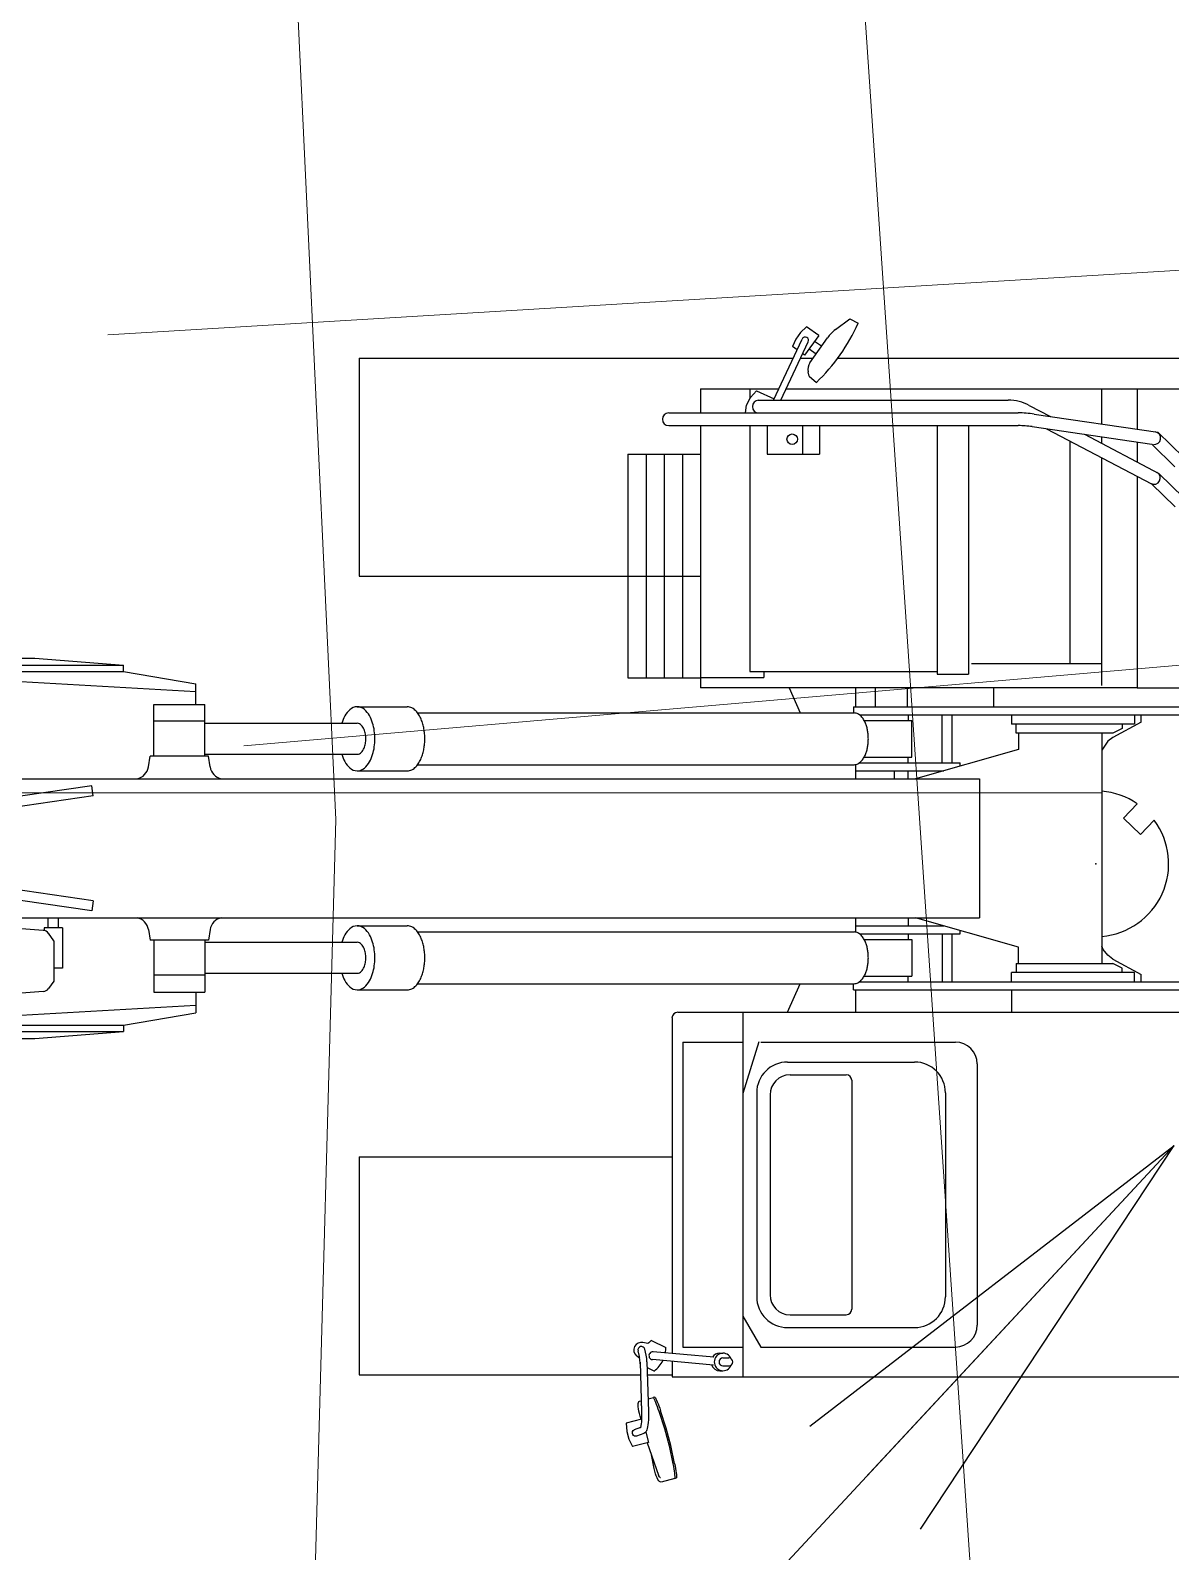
# Model space of a CAD drawing. Header units: millimetres. Extents: x -2078669 to -1085629, y -5987148 to 310365.
# Drawn here: x -1717774 to -1714634, y -1847043 to -1842853 of the extents above; entities that cross this region are included whole.
import ezdxf

# ---------------------------------------------------------------- set-up
doc = ezdxf.new("R2010")
doc.units = ezdxf.units.MM
doc.header["$LTSCALE"] = 500
doc.header["$PDSIZE"] = 300
doc.linetypes.add('SXF_一点短鎖線', pattern=[9.25, 6, -1.5, 0.25, -1.5])
for name, color, linetype, lineweight in [('D-BGD', 7, 'Continuous', 13), ('D-BMK', 2, 'SXF_一点短鎖線', 13), ('D-BYP-STR8', 5, 'Continuous', 25), ('D-BYP-STRB', 5, 'Continuous', 25), ('D-BYP-STRC', 1, 'Continuous', 13)]:
    doc.layers.add(name, color=color, linetype=linetype, lineweight=lineweight)
doc.styles.add('MS ゴシック', font='MS Gothic.ttf')
doc.dimstyles.new('DIM-500-F', dxfattribs={"dimscale": 500, "dimtxt": 3.5, "dimasz": 2.5, "dimexe": 0, "dimexo": 2, "dimgap": 0.8, "dimtad": 1, "dimdec": 0, "dimzin": 0, "dimdsep": 46, "dimtxsty": 'MS ゴシック', "dimblk": 'OPEN', "dimcen": 0.1, "dimclrd": 256, "dimclre": 256, "dimclrt": 256, "dimaunit": 1, "dimadec": 4, "dimazin": 0, "dimtfac": 1, "dimtdec": 0, "dimtmove": 2, "dimatfit": 3, "dimldrblk": 'OPEN', "dimfxl": 1, "dimtolj": 1, "dimtzin": 0, "dimlwd": -1, "dimlwe": -1, "dimarcsym": 2})

# ---------------------------------------------------------------- blocks, each defined once
blk = doc.blocks.new('河川平面')
at = {"layer": 'D-BGD', "linetype": 'Continuous'}
for p, q in [((1597846.4, -2781924.4), (1593405.5, -2782191.4)), ((1598124.8, -2782948.8), (1593780.1, -2783323.5))]:
    blk.add_line(p, q, dxfattribs=at)
at = {"layer": 'D-BGD', "linetype": 'Continuous', "flags": 128}
for points, elevation in [([(1592920.3, -2817368.8), (1593566.2, -2799485.8), (1593914.1, -2787848.1), (1594032.7, -2783526.3), (1593837.4, -2779371.2), (1592634.8, -2767649.7), (1592322.8, -2752005.1), (1592214.2, -2744614.9), (1592354.6, -2741336.8), (1592064.7, -2738931.4), (1591867.8, -2736368.3), (1591191.4, -2733054.3), (1590470.2, -2730377.9), (1590110.1, -2728110.9), (1592654.3, -2726520.2), (1596089.3, -2731931.9), (1596514.5, -2732747.3), (1596855.3, -2733003.2), (1597194.6, -2732984.8), (1597379.7, -2732343.8), (1597515.5, -2716138.8), (1597024.3, -2705573.6), (1596761.1, -2682543.9)], 364000), ([(1597978.1, -2680858.2), (1598376, -2683701.7), (1598670.6, -2698443.5), (1599114.1, -2717043.9), (1598931, -2737454.7), (1597776.1, -2741725.3), (1594388.7, -2742023.9), (1594209.6, -2756839.5), (1594357, -2764362.7), (1595097.8, -2775535), (1595958.3, -2788192.7), (1595287.8, -2801280.5), (1595145.5, -2805403)], 365000)]:
    blk.add_lwpolyline(points, dxfattribs=dict(at, elevation=elevation))
blk = doc.blocks.new('_Open')
at = {"color": 0, "linetype": 'ByBlock', "lineweight": -2}
for p, q in [((-1, 0.1667), (0, 0)), ((-1, -0.1667), (0, 0)), ((0, 0), (-1, 0))]:
    blk.add_line(p, q, dxfattribs=at)
blk = doc.blocks.new('A$C45d7a2f6')
at = {"layer": 'D-BYP-STRB', "linetype": 'Continuous'}
for p, q in [((5968, 3174.6), (6007.3, 3204.2)), ((6007.3, 3204.2), (6030.7, 3192.2)), ((5797.1, 2980.1), (5876.2, 3148.5)), ((5858.9, 3148.5), (5849.8, 3127.7)), ((5871.9, 3166.8), (5858.9, 3148.5)), ((5888.3, 3182.4), (5871.9, 3166.8)), ((5922, 3158.5), (5883.3, 3103.9)), ((5922, 3158.5), (5888.3, 3182.4)), ((5897.7, 3083), (5946.3, 3152.2)), ((5818.1, 2980.1), (5893.4, 3140.5)), ((5862.3, 3118.9), (5849.8, 3127.7)), ((5883.3, 3103.9), (5878, 3107.7)), ((5914.7, 3107.3), (5895.5, 3121.1)), ((5929.7, 3128.6), (5910.4, 3142.1)), ((4656.5, 3095.7), (5851.4, 3095.7)), ((4656.5, 3095.7), (4656.5, 2495.7)), ((5872.4, 3095.7), (5906.6, 3095.7)), ((5973.9, 3095.7), (8726.5, 3095.7)), ((5896.1, 3046.4), (5893.1, 3058.4)), ((5896.1, 3046.4), (5915.5, 3028.9)), ((5596.5, 3011.6), (5596.5, 2945.1)), ((5596.5, 3011.6), (5811.9, 3011.6)), ((5723.3, 2966.5), (5733.8, 2987.8)), ((5731.9, 3011.6), (5731.9, 2983.9)), ((5733.8, 2987.8), (5751.1, 3006.3)), ((5751.1, 3006.3), (5799, 2984.2)), ((5754.9, 2980.1), (6444, 2980.1)), ((5832.8, 3011.6), (7026.5, 3011.6)), ((6700.7, 3011.6), (6700.7, 2914.8)), ((6799.1, 3011.6), (6799.1, 2900.4)), ((5508.9, 2945.1), (6471.6, 2945.1)), ((5720, 2945.1), (5723.3, 2966.5)), ((6502, 2965.8), (6560.1, 2935.4)), ((6515, 2942), (6855.6, 2892.1)), ((5508.9, 2910.1), (6471.6, 2910.1)), ((5596.5, 2910.1), (5596.5, 2187.4)), ((5731.9, 2910.1), (5731.9, 2233.2)), ((5780, 2910.1), (5780, 2831)), ((5877, 2910.1), (5877, 2831)), ((5924.1, 2910.1), (5924.1, 2831)), ((6248, 2910.1), (6248, 2225.2)), ((6334.5, 2910.1), (6334.5, 2225.2)), ((6510, 2907.3), (6839.3, 2859.1)), ((6549.1, 2901.6), (6838.1, 2750)), ((6855.6, 2892.1), (6927.5, 2821.9)), ((6613.2, 2868), (6613.2, 2255)), ((6653.7, 2886.3), (6858.9, 2778.6)), ((6700.7, 2879.4), (6700.7, 2861.6)), ((6799.1, 2865), (6799.1, 2810)), ((6839.3, 2859.1), (6903.1, 2796.9)), ((5396.5, 2831), (5396.5, 2215.2)), ((5396.5, 2831), (5596.5, 2831)), ((5446.5, 2831), (5446.5, 2215.2)), ((5496.5, 2831), (5496.5, 2215.2)), ((5546.5, 2831), (5546.5, 2215.2)), ((5780, 2831), (5924.1, 2831)), ((6700.7, 2822.1), (6700.7, 2194.4)), ((6799.1, 2770.4), (6799.1, 2187.4)), ((6858.9, 2778.6), (6927.8, 2711.4)), ((6838.1, 2750), (6903.4, 2686.4)), ((4656.5, 2495.7), (5596.5, 2495.7)), ((3511.3, 2269.7), (3763.3, 2269.7)), ((3763.3, 2269.7), (4006.9, 2250.1)), ((3382, 2225), (4206.1, 2178)), ((3382.6, 2250.1), (4006.9, 2250.1)), ((3382.6, 2233.1), (4006.9, 2233.1)), ((4006.9, 2233.1), (4006.9, 2250.1)), ((4006.9, 2233.1), (4206.1, 2199.2)), ((5731.9, 2233.2), (6248, 2233.2)), ((5770.6, 2233.2), (5770.6, 2216.2)), ((6248, 2225.2), (6334.5, 2225.2)), ((6342.7, 2255), (6700.7, 2255)), ((4206.1, 2141.7), (4206.1, 2199.2)), ((5396.5, 2215.2), (5596.5, 2215.2)), ((5596.5, 2216.2), (5770.6, 2216.2)), ((6799.2, 2187.4), (5596.5, 2187.4)), ((5840.6, 2187.4), (5871.3, 2118.6)), ((6023, 2187.4), (6023, 2135.2)), ((6077.7, 2187.4), (6077.7, 2135.2)), ((6165.5, 2187.4), (6165.5, 2135.2)), ((6404.5, 2135.2), (6404.5, 2187.4)), ((6799.2, 2187.4), (7401.3, 2187.4)), ((4090.5, 2095.5), (4090.5, 2141.7)), ((4090.5, 2141.7), (4231, 2141.7)), ((4231, 2095.5), (4231, 2141.7)), ((4090.5, 1999.2), (4090.5, 2095.5)), ((4231, 2095.5), (4090.5, 2095.5)), ((4231, 1999.2), (4231, 2095.5)), ((4651.1, 2135.7), (4788.5, 2135.7)), ((4651.1, 2135.7), (4684.6, 2135.7)), ((4817.3, 2118.6), (6019.5, 2118.6)), ((6017.5, 2135.2), (6017.5, 2118)), ((6017.5, 2135.2), (7237.5, 2135.2)), ((6034.3, 2113.1), (7237.5, 2113.1)), ((6047.3, 2097.5), (6178.1, 2097.5)), ((6168.1, 2113.1), (6168.1, 2097)), ((6178.1, 1997.2), (6178.1, 2097.5)), ((6261.8, 1981.3), (6261.8, 2113.1)), ((6290, 1981.3), (6290, 2113.1)), ((6452.9, 2113.1), (6452.9, 2088)), ((6791.6, 2113.1), (6791.6, 2088)), ((6810.5, 2093), (6810.5, 2113.1)), ((4231, 2090), (4651.1, 2090)), ((6791.6, 2088), (6452.9, 2088)), ((6465.5, 2062.9), (6465.5, 2088)), ((6732.2, 2062.9), (6465.5, 2062.9)), ((6472, 2062.9), (6472, 2018)), ((6701.6, 2061.9), (6701.6, 1429.5)), ((6757.9, 2076), (6731.8, 2062.9)), ((6810.5, 2093), (6732.5, 2051.4)), ((6757.9, 2088), (6757.9, 2076)), ((6472, 2018), (6188.5, 1936.9)), ((4075.8, 1969.8), (4080.4, 1999.2)), ((4241, 1999.2), (4080.4, 1999.2)), ((4231, 2004.7), (4651.1, 2004.7)), ((4245.7, 1969.8), (4241, 1999.2)), ((4817.3, 1976.1), (6019.5, 1976.1)), ((6023, 1976.5), (6023, 1936.9)), ((6034.5, 1981.3), (6311.7, 1981.3)), ((6047.3, 1997.2), (6178.1, 1997.2)), ((6168.1, 1981.3), (6168.1, 1997.2)), ((6311.7, 1972.2), (6311.7, 1981.3)), ((1118.3, 1936.9), (6365, 1936.9)), ((4651.1, 1959), (4788.5, 1959)), ((4651.1, 1959), (4684.6, 1959)), ((6025, 1959.2), (6266.4, 1959.2)), ((6130.2, 1959.2), (6130.2, 1937.1)), ((6168.1, 1936.9), (6168.1, 1959.2)), ((6365, 1936.9), (6365, 1554.5)), ((3919.8, 1918), (3397.1, 1841.7)), ((3923.8, 1890.2), (3399.2, 1813.6)), ((3923.8, 1890.2), (3919.8, 1918)), ((6799.2, 1868.3), (6761, 1828.8)), ((6761, 1828.8), (6808, 1783.5)), ((6808, 1783.5), (6846.1, 1822.9)), ((3923.8, 1601.2), (3399.2, 1677.8)), ((3919.8, 1573.4), (3397.1, 1649.7)), ((3923.8, 1601.2), (3919.8, 1573.4)), ((1118.3, 1554.5), (6365, 1554.5)), ((3800.1, 1526.5), (3800.1, 1554.5)), ((3828.1, 1526.5), (3828.1, 1554.5)), ((6023, 1554.5), (6023, 1514)), ((6168.1, 1554.5), (6168.1, 1532.2)), ((6472, 1473.4), (6188.5, 1554.5)), ((3786, 1519.7), (3726.1, 1524.2)), ((3789.2, 1526.5), (3789.2, 1519.9)), ((3839.2, 1526.5), (3789.2, 1526.5)), ((3815.6, 1490.9), (3800.8, 1511.5)), ((3839.2, 1526.5), (3839.2, 1415.5)), ((4075.8, 1521.6), (4080.4, 1492.2)), ((4245.7, 1521.6), (4241, 1492.2)), ((4651.1, 1532.4), (4788.5, 1532.4)), ((4817.3, 1515.3), (6019.5, 1515.3)), ((6025, 1532.2), (6266.4, 1532.2)), ((6034.8, 1510.1), (6311.7, 1510.1)), ((6168.1, 1510.1), (6168.1, 1494)), ((6261.8, 1510.1), (6261.8, 1378.3)), ((6290, 1378.3), (6290, 1510.1)), ((6311.7, 1510.1), (6311.7, 1519.2)), ((3815.6, 1490.9), (3815.6, 1380)), ((4241, 1492.2), (4080.4, 1492.2)), ((4090.5, 1492.2), (4090.5, 1395.9)), ((4231, 1492.2), (4231, 1395.9)), ((4231, 1486.7), (4651.1, 1486.7)), ((6047.3, 1494.2), (6178.1, 1494.2)), ((6178.1, 1494.2), (6178.1, 1393.9)), ((6472, 1428.5), (6472, 1473.4)), ((6465.5, 1428.5), (6732.2, 1428.5)), ((6465.5, 1428.5), (6465.5, 1403.4)), ((6757.9, 1415.4), (6732.2, 1428.5)), ((6732.5, 1440), (6810.5, 1398.4)), ((3839.2, 1415.5), (3815.6, 1415.5)), ((4090.5, 1395.9), (4090.5, 1349.7)), ((4231, 1395.9), (4090.5, 1395.9)), ((4231, 1401.4), (4651.1, 1401.4)), ((4231, 1395.9), (4231, 1349.7)), ((6047.3, 1393.9), (6178.1, 1393.9)), ((6168.1, 1378.3), (6168.1, 1394.4)), ((6452.8, 1378.3), (6452.8, 1403.4)), ((6791.6, 1403.4), (6452.8, 1403.4)), ((6757.9, 1403.4), (6757.9, 1415.4)), ((6791.6, 1378.3), (6791.6, 1403.4)), ((6810.5, 1378.3), (6810.5, 1398.4)), ((3786, 1351.2), (3726.1, 1346.7)), ((3815.6, 1380), (3800.8, 1359.5)), ((4090.5, 1349.7), (4231, 1349.7)), ((4206.1, 1349.7), (4206.1, 1292.2)), ((4651.1, 1355.7), (4684.6, 1355.7)), ((4651.1, 1355.7), (4788.5, 1355.7)), ((4817.3, 1372.8), (6019.5, 1372.8)), ((5836.1, 1294), (5871.3, 1372.8)), ((6017.5, 1356.2), (6017.5, 1372.8)), ((6017.5, 1356.2), (7237.5, 1356.2)), ((6023, 1356.2), (6023, 1294)), ((6034.4, 1378.3), (7237.3, 1378.3)), ((6452.8, 1356.2), (6452.8, 1295.2)), ((3382, 1266.4), (4206.1, 1313.4)), ((3382.6, 1258.3), (4006.9, 1258.3)), ((4006.9, 1258.3), (4206.1, 1292.2)), ((4006.9, 1258.3), (4006.9, 1241.3)), ((5518, 1278), (5518, 354.4)), ((5533.9, 1294), (7325, 1294)), ((5713.3, 1294), (5713.3, 289.6)), ((3382.6, 1241.3), (4006.9, 1241.3)), ((3511.3, 1221.7), (3763.3, 1221.7)), ((3763.3, 1221.7), (4006.9, 1241.3)), ((5547.8, 1211.7), (5547.8, 371.9)), ((5547.8, 1211.7), (5713.3, 1211.7)), ((5757, 1212.2), (5713.3, 1070.1)), ((5762.4, 1211.7), (6298.7, 1211.7)), ((5836.2, 1157), (6185.9, 1157)), ((6358.7, 1151.7), (6358.7, 431.9)), ((5843, 1121.6), (5998, 1121.6)), ((6013, 1106.6), (6013, 475.8)), ((5751.2, 1072), (5751.2, 510.4)), ((5788, 1066.6), (5788, 515.8)), ((6270.9, 1072), (6270.9, 510.4)), ((4656.5, 895.7), (4656.5, 295.7)), ((4656.5, 895.7), (5518, 895.7)), ((5713.3, 456.9), (5762.4, 371.9)), ((5836.2, 425.4), (6185.9, 425.4)), ((5843, 460.8), (5998, 460.8)), ((5451.8, 381.3), (5437.9, 384.2)), ((5461.7, 390.3), (5501.2, 371)), ((5429, 340), (5420, 347.7)), ((5428, 345.5), (5424.4, 361.6)), ((5446.5, 349.7), (5442.9, 365.8)), ((5632.7, 322), (5464.5, 337.1)), ((5633.4, 344), (5466.5, 359)), ((5500.8, 340.4), (5500.8, 340.4)), ((5547.8, 371.9), (5713.3, 371.9)), ((5649.4, 354.9), (5658.4, 354.9)), ((5658.4, 341.7), (5674.5, 341.7)), ((5762.4, 371.9), (6298.7, 371.9)), ((4656.5, 295.7), (5431, 295.7)), ((5429.8, 325.1), (5430.1, 325)), ((5429.9, 330.4), (5434.1, 193.5)), ((5448.9, 330.7), (5453.1, 194)), ((5449.4, 315.5), (5469.3, 305.8)), ((5450, 295.7), (5518, 295.7)), ((5518, 332.3), (5518, 289.6)), ((5649.4, 306.5), (5658.4, 306.5)), ((5658.4, 319.7), (5674.5, 319.7)), ((5518, 289.6), (7323.4, 289.6)), ((5428.5, 222.5), (5433.2, 223.8)), ((5452, 228.8), (5466.6, 232.7)), ((5470.9, 233.7), (5466.1, 232.5)), ((5470.6, 224.2), (5470.9, 223.5)), ((5470.9, 223.5), (5471.3, 222.5)), ((5471.3, 222.5), (5471.4, 222.4)), ((5434, 173.2), (5391.7, 162)), ((5433.3, 173.1), (5430.6, 181.2)), ((5479.3, 201.9), (5481.8, 194.9)), ((5391.7, 162), (5393.3, 139.4)), ((5393.3, 139.4), (5399.1, 117.7)), ((5411.1, 141.6), (5413.3, 143.5)), ((5431.1, 150.6), (5413.3, 143.6)), ((5420.2, 126), (5417.3, 125.9)), ((5440.7, 134), (5420.2, 125.9)), ((5445.6, 137.4), (5453.1, 109.1)), ((5399.1, 117.7), (5409.2, 97.4)), ((5453.1, 109.1), (5409.2, 97.4)), ((5449.3, 108.1), (5480.6, 18.9)), ((5469.2, 36.9), (5461.1, 74.7)), ((5525.4, 10), (5487.8, 0)), ((5525, 21.5), (5525, 21.4)), ((5525, 21.4), (5525.2, 19.6)), ((5525.4, 10), (5530.2, 11.5))]:
    blk.add_line(p, q, dxfattribs=at)
for points in [[(4608.5, 2004.7, 0.053487), (4617, 1984.4, 0.089277), (4630.6, 1967.2, 0.174121), (4650.6, 1959, 0.177751), (4670.8, 1966.7, 0.091535), (4684.7, 1983.6, 0.054322), (4693.4, 2003.9, 0.040172), (4698.1, 2025.4, 0.035027), (4699.7, 2047.3, 0.035027), (4698.1, 2069.3, 0.040172), (4693.4, 2090.8, 0.054324), (4684.7, 2111.1, 0.091541), (4670.8, 2128.1, 0.177766), (4650.6, 2135.7, 0.174102), (4630.6, 2127.5, 0.089274), (4617, 2110.3, 0.053486), (4608.5, 2090)], [(4788.5, 1959, 0.119721), (4801.7, 1962.3, 0.082236), (4812.6, 1970.6, 0.053797), (4820.9, 1981.4, 0.038331), (4827.2, 1993.7, 0.029944), (4831.7, 2006.6, 0.025253), (4834.8, 2020, 0.022697), (4836.6, 2033.6, 0.021557), (4837.2, 2047.3, 0.021555), (4836.6, 2061.1, 0.022694), (4834.8, 2074.7, 0.025252), (4831.7, 2088.1, 0.029943), (4827.2, 2101, 0.038333), (4820.9, 2113.3, 0.053796), (4812.6, 2124.2, 0.082239), (4801.7, 2132.4, 0.119729), (4788.5, 2135.7)], [(6019.5, 1976.1, 0.119792), (6030.1, 1978.8, 0.082244), (6038.9, 1985.4, 0.05378), (6045.6, 1994.2, 0.038316), (6050.7, 2004.1, 0.02993), (6054.3, 2014.5, 0.02524), (6056.8, 2025.3, 0.022686), (6058.2, 2036.3, 0.021546), (6058.7, 2047.3, 0.021544), (6058.2, 2058.4, 0.022683), (6056.8, 2069.4, 0.02524), (6054.3, 2080.2, 0.029929), (6050.7, 2090.6, 0.038317), (6045.6, 2100.5, 0.053783), (6038.9, 2109.3, 0.082245), (6030.1, 2116, 0.119805), (6019.5, 2118.6)], [(4651.1, 2004.7, 0.119775), (4657.4, 2006.3, 0.082251), (4662.7, 2010.3, 0.053784), (4666.7, 2015.5, 0.038318), (4669.7, 2021.4, 0.029931), (4671.9, 2027.7, 0.025241), (4673.4, 2034.2, 0.022686), (4674.3, 2040.7, 0.021546), (4674.5, 2047.3, 0.021544), (4674.3, 2054, 0.022682), (4673.4, 2060.5, 0.025239), (4671.9, 2067, 0.029928), (4669.7, 2073.3, 0.038319), (4666.7, 2079.2, 0.05379), (4662.7, 2084.4, 0.082258), (4657.4, 2088.4, 0.11979), (4651.1, 2090)], [(4608.5, 1401.4, 0.053488), (4617, 1381.1, 0.089279), (4630.6, 1363.9, 0.174121), (4650.6, 1355.7, 0.177748), (4670.8, 1363.3, 0.091535), (4684.7, 1380.3, 0.054323), (4693.4, 1400.6, 0.040172), (4698.1, 1422.1, 0.035028), (4699.7, 1444, 0.035027), (4698.1, 1466, 0.040172), (4693.4, 1487.5, 0.054324), (4684.7, 1507.8, 0.091542), (4670.8, 1524.7, 0.177771), (4650.6, 1532.4, 0.1741), (4630.6, 1524.2, 0.089271), (4617, 1507, 0.053485), (4608.5, 1486.7)], [(4788.5, 1355.7, 0.119721), (4801.7, 1359, 0.082236), (4812.6, 1367.2, 0.053797), (4820.9, 1378.1, 0.038331), (4827.2, 1390.4, 0.029944), (4831.7, 1403.3, 0.025253), (4834.8, 1416.7, 0.022697), (4836.6, 1430.3, 0.021557), (4837.2, 1444, 0.021555), (4836.6, 1457.8, 0.022694), (4834.8, 1471.4, 0.025252), (4831.7, 1484.8, 0.029943), (4827.2, 1497.7, 0.038333), (4820.9, 1510, 0.053796), (4812.6, 1520.8, 0.082239), (4801.7, 1529.1, 0.119729), (4788.5, 1532.4)], [(6019.5, 1372.8, 0.11979), (6030.1, 1375.4, 0.082244), (6038.9, 1382.1, 0.053781), (6045.6, 1390.9, 0.038317), (6050.7, 1400.8, 0.029931), (6054.3, 1411.2, 0.025241), (6056.8, 1422, 0.022686), (6058.2, 1433, 0.021546), (6058.7, 1444, 0.021544), (6058.2, 1455.1, 0.022682), (6056.8, 1466.1, 0.025239), (6054.3, 1476.9, 0.029929), (6050.7, 1487.3, 0.038317), (6045.6, 1497.2, 0.053782), (6038.9, 1506, 0.082245), (6030.1, 1512.6, 0.119807), (6019.5, 1515.3)], [(4651.1, 1401.4, 0.119774), (4657.4, 1403, 0.082251), (4662.7, 1407, 0.053784), (4666.7, 1412.2, 0.038319), (4669.7, 1418.1, 0.029932), (4671.9, 1424.4, 0.025241), (4673.4, 1430.8, 0.022686), (4674.3, 1437.4, 0.021546), (4674.5, 1444, 0.021543), (4674.3, 1450.7, 0.022681), (4673.4, 1457.2, 0.025238), (4671.9, 1463.7, 0.029927), (4669.7, 1470, 0.038318), (4666.7, 1475.9, 0.053789), (4662.7, 1481.1, 0.082258), (4657.4, 1485.1, 0.119794), (4651.1, 1486.7)]]:
    blk.add_lwpolyline(points, format="xyb", dxfattribs=at)
for points in [[(6732.5, 2051.4), (6718, 2040.4), (6701.6, 2015.6)], [(6732.5, 1440), (6718, 1451), (6705.7, 1467.1), (6701.6, 1475.8)], [(5430.6, 181.2), (5428.4, 188.3), (5426.6, 195), (5425.4, 201.2), (5424.6, 206.9), (5424.4, 211.8), (5424.7, 216), (5425.5, 219.3), (5426.7, 221.4), (5428.5, 222.5)], [(5432.9, 212.1), (5433, 212.2), (5433.2, 212.2)], [(5466.1, 232.5), (5466.7, 232.1), (5467.6, 230.5), (5469, 227.8), (5470.6, 224.2)], [(5470.9, 233.7), (5471.5, 233.2), (5472.5, 231.6), (5473.8, 229), (5475.4, 225.4), (5477.3, 220.9), (5479.4, 215.7), (5481.6, 209.9), (5484, 203.5), (5486.5, 196.5)], [(5471.4, 222.4), (5472.5, 219.7), (5474.6, 214.4), (5476.9, 208.4), (5479.3, 201.9)], [(5434.1, 193.5), (5434.2, 186.1), (5434.1, 178.9), (5433.9, 172.1), (5433.5, 165.8), (5432.9, 160.3), (5432.3, 155.9), (5431.7, 152.8), (5431.1, 150.7), (5430.8, 149.6), (5430.7, 149.3)], [(5453.1, 194), (5453.2, 186.3), (5453.1, 178.6), (5452.9, 171.2), (5452.4, 164.2), (5451.7, 157.6), (5450.9, 151.9), (5450, 147.6), (5449, 144.1), (5447.9, 141.3), (5446.6, 139), (5445, 136.9), (5443, 135.2), (5440.7, 134)], [(5481.8, 194.9), (5497, 147.4), (5509.9, 99.3), (5520.3, 50.5)], [(5525.2, 51.4), (5514.7, 100.4), (5501.8, 148.8), (5486.5, 196.5)], [(5417.3, 125.9), (5414.4, 126.6), (5412, 128.2), (5410.1, 130.5), (5409, 133.3), (5408.8, 136.2), (5409.5, 139.1), (5411.1, 141.6)], [(5520.3, 50.5), (5521.7, 43.2), (5522.8, 36.4), (5523.8, 30.1), (5524.6, 24.4), (5525, 21.5)], [(5525.2, 51.4), (5526.5, 44.2), (5527.6, 37.5), (5528.6, 31.2), (5529.4, 25.7), (5530, 20.9), (5530.4, 17), (5530.6, 14), (5530.5, 12.2), (5530.2, 11.5)], [(5487.8, 0), (5485.8, 0.1), (5483.6, 1.3), (5481.3, 3.7), (5479, 7.2), (5476.7, 11.7), (5474.6, 16.9), (5472.5, 22.9), (5470.7, 29.6), (5469.2, 36.9)], [(5486.5, 11.2), (5485.5, 11.9), (5484.4, 13.1), (5483.2, 14.6), (5480.6, 18.9)], [(5525.2, 19.6), (5525.6, 15.6), (5525.8, 12.6), (5525.7, 10.7), (5525.4, 10)]]:
    blk.add_lwpolyline(points, dxfattribs=at)
blk.add_circle((5849, 2872.7), 14.4, dxfattribs=at)
for centre, radius, start, end in [((5561.2, 3401), 513.8, 313.6002, 336.0295), ((5884.8, 3144.5), 9.5, 334.843, 154.843), ((6028.1, 3094.7), 100, 126.9441, 144.8963), ((5922.2, 3065.7), 30, 144.8963, 194.0439), ((5756.9, 2962.6), 17.5, 90, 270), ((6444, 2855.1), 125, 62.318, 90), ((5508.9, 2927.6), 17.5, 90, 270), ((6471.6, 2645.1), 300, 81.6692, 90), ((6471.6, 2645.1), 265, 81.6692, 90), ((6846.4, 2875.7), 17.5, 261.6692, 81.6692), ((6845.4, 2765.9), 17.5, 242.318, 62.318), ((4036.1, 1976.1), 40.2, 282.8181, 350.9807), ((4285.4, 1976.1), 40.2, 189.0194, 257.1819), ((6685, 1703.1), 200.8, 55.377, 85.2552), ((6685, 1703.1), 200.8, 274.7448, 36.6042), ((4036.1, 1515.3), 40.2, 9.0193, 77.1819), ((4285.4, 1515.3), 40.2, 102.8181, 170.9806), ((3784.5, 1499.8), 20, 35.7106, 85.7331), ((3784.6, 1371.1), 20, 274.2746, 324.2969), ((5533.9, 1278), 16, 90, 180), ((6298.7, 1151.7), 60, 0, 90), ((5836.2, 1072), 85, 90, 180), ((6185.9, 1072), 85, 0, 90), ((5843, 1066.6), 55, 90, 180), ((5998, 1106.6), 15, 0, 90), ((5836.2, 510.4), 85, 180, 270), ((5843, 515.8), 55, 180, 270), ((6185.9, 510.4), 85, 270, 0), ((5998, 475.8), 15, 270, 0), ((6298.7, 431.9), 60, 270, 0), ((5433.6, 363.7), 21, 78.3336, 229.4989), ((5511.2, 325.7), 81.4, 127.439, 136.8786), ((5433.6, 363.7), 9.5, 12.6954, 192.6954), ((5349, 327.7), 81, 1.7369, 12.6954), ((5349, 327.7), 100, 1.7369, 12.6954), ((5465.5, 348.1), 11, 84.8616, 264.8616), ((5419.8, 370.4), 81.4, 349.7921, 0), ((5649.4, 330.7), 24.2, 90.371, 145.662), ((5658.4, 330.7), 24.2, 21.6122, 338.3878), ((5658.4, 330.7), 11, 90, 270), ((5674.5, 330.7), 11, 270, 90), ((5511.2, 325.7), 81.4, 176.9587, 180.3936), ((5419.8, 370.4), 81.4, 307.439, 333.8461), ((5649.4, 330.7), 24.2, 199.7743, 270)]:
    blk.add_arc(centre, radius, start, end, dxfattribs=at)
blk.add_point((6685, 1703.1), dxfattribs=at)
blk.add_point((6685, 1703.1), dxfattribs=at)

msp = doc.modelspace()

# ---------------------------------------------------------------- linework, layer by layer
at = {"layer": 'D-BMK', "linetype": 'SXF_一点短鎖線'}
msp.add_line((-1622324.6, -1844952.7), (-1736237.2, -1844952.7), dxfattribs=at)

# ---------------------------------------------------------------- block references
at = {"layer": 'D-BGD'}
msp.add_blockref('河川平面', (-3310965.8, 938500.2), dxfattribs=at)
at = {"layer": 'D-BYP-STR8'}
msp.add_blockref('A$C45d7a2f6', (-1721524.8, -1846851.5), dxfattribs=at)

# ---------------------------------------------------------------- leaders
msp.add_leader([(-1714623.5, -1845924.4), (-1728516.6, -1860866.5)], dimstyle='DIM-500-F', dxfattribs=at)
at = {"layer": 'D-BYP-STRC'}
msp.add_leader([(-1711409, -1846373.3), (-1725054.3, -1867790.5)], dimstyle='DIM-500-F', dxfattribs=at)

doc.saveas('drawing.dxf')
